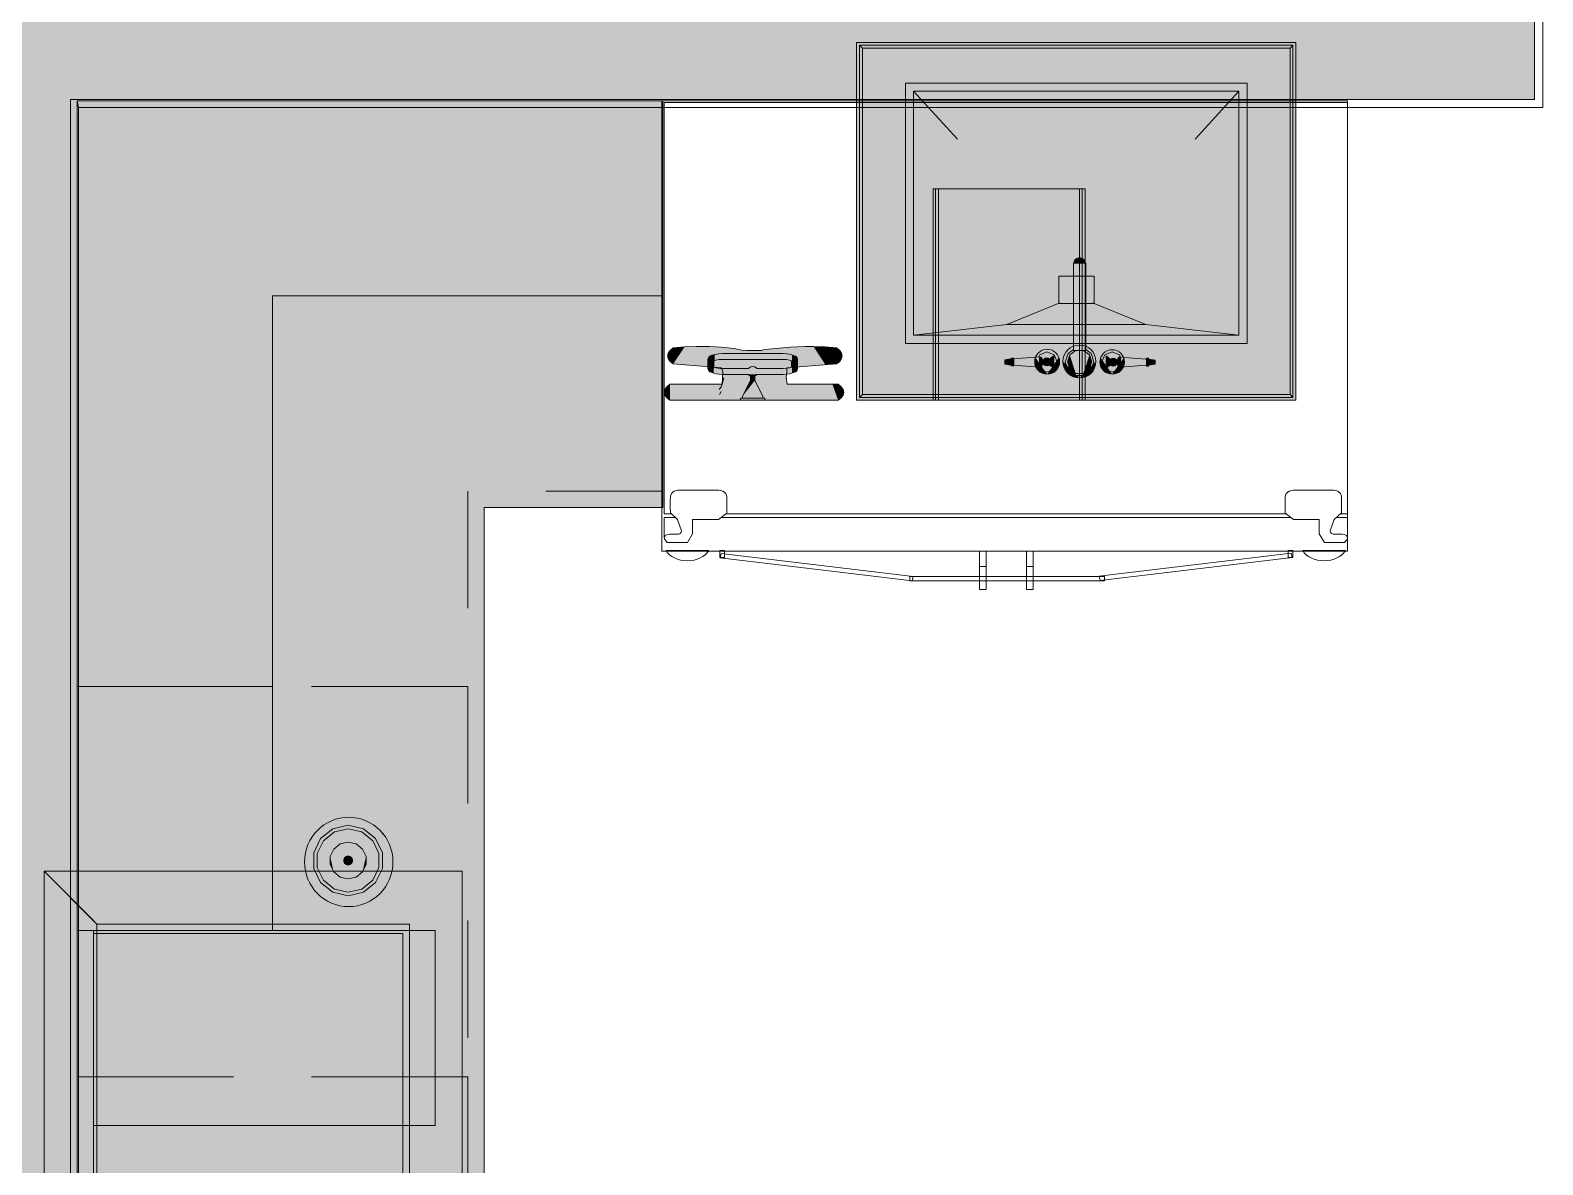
# Model space of a CAD drawing. Header units: inches. Extents: x 99 to 15695, y -7208 to 2559.
# Drawn here: x 8824.1 to 8917.1, y -4537.7 to -4468 of the extents above; entities that cross this region are included whole.
import ezdxf

# ---------------------------------------------------------------- set-up
doc = ezdxf.new("R2010")
doc.units = ezdxf.units.IN
doc.header["$LTSCALE"] = 96
doc.header["$MEASUREMENT"] = 0
doc.linetypes.add('Dot', pattern=[0.15, 0.075, -0.075])
for name, color, linetype, lineweight, true_color in [('Cabinets_  Base', 7, 'Dot', 5, 0xd4b6b5), ('Cabinets_ Countertops', 7, 'Continuous', 5, 0x804040), ('CAD_  Default', 7, 'Continuous', 18, 0x000000), ('Furniture_ Interior', 7, 'Continuous', 25, 0x8080c0), ('Millwork', 7, 'Continuous', 25, 0x008000), ('Moldings', 7, 'Continuous', 18, 0x804000)]:
    doc.layers.add(name, color=color, linetype=linetype, lineweight=lineweight, true_color=true_color)
for name, color, linetype, lineweight in [('Cabinets_  Wall', 252, 'Continuous', 5), ('Fixtures_ Interior', 231, 'Continuous', 0), ('Walls_  Normal', 6, 'Continuous', 13)]:
    doc.layers.add(name, color=color, linetype=linetype, lineweight=lineweight)

# ---------------------------------------------------------------- blocks, each defined once
blk = doc.blocks.new('Plumbing_Sinks_Bathroom Sinks_Without Fixtures_Console_Rectangular Console')
at = {"layer": 'Fixtures_ Interior', "color": 17, "lineweight": 0, "true_color": 0x804040, "transparency": 33554687}
for p, q in [((13.323, 0.177), (13.323, 21.823)), ((-10.5, 18.5), (10.5, 18.5)), ((1, 16), (4.269, 17.332)), ((-7.306, 5.944), (-10, 3))]:
    blk.add_line(p, q, dxfattribs=at)
for points in [[(-13.5, 22), (13.5, 22), (13.5, 0), (-13.5, 0)], [(-1.068, 16.045), (1.109, 16.045), (1.109, 14.36), (-1.068, 14.36)]]:
    blk.add_lwpolyline(points, close=True, dxfattribs=at)
for points in [[(-13.323, 21.823), (13.323, 21.823), (13.146, 21.646), (-13.146, 21.646), (-13.146, 0.354), (13.146, 0.354)], [(-13.146, 21.646), (-13.323, 21.823), (-13.323, 0.177)], [(-13.146, 0.354), (-13.323, 0.177), (13.323, 0.177), (13.146, 0.354), (13.146, 21.646)], [(10.5, 18.5), (10.5, 2.5), (-10.5, 2.5), (-10.5, 18.5)], [(-4.269, 17.332), (-7.306, 17.681), (-10, 18), (10, 18), (10, 3), (7.306, 5.944)], [(-10, 18), (-10, 3), (10, 3)], [(-1, 16), (-4.269, 17.332), (4.269, 17.332), (7.306, 17.681), (10, 18)]]:
    blk.add_lwpolyline(points, dxfattribs=at)
at = {"layer": 'Fixtures_ Interior', "color": 7, "lineweight": 0, "true_color": 0xffffff, "transparency": 33554687}
for points in [[(13.5, 22), (13.5, 0), (13.5, 22), (-13.5, 22)], [(-13.5, 22), (13.5, 0), (-13.5, 22), (-13.5, 0)], [(-1.068, 14.36), (-1.068, 16.045), (-1.068, 14.36), (1.109, 16.045)], [(1.109, 16.045), (1.109, 14.36), (1.109, 16.045), (-1.068, 14.36)]]:
    blk.add_solid(points, dxfattribs=at)
blk = doc.blocks.new('Plumbing_Faucets_Bathroom Fixtures_Deck Mounted_Classic')
at = {"layer": 'Fixtures_ Interior', "color": 17, "lineweight": 0, "true_color": 0x804040, "transparency": 33554687}
for p, q in [((-4.187, 6.596), (-4.109, 6.596)), ((-4.054, 6.236), (-4.054, 6.611)), ((-4.109, 6.251), (-4.187, 6.251))]:
    blk.add_line(p, q, dxfattribs=at)
for points in [[(-2.338, 6.191), (-2.413, 6.127), (-2.519, 6.113), (-4.054, 6.236), (-4.109, 6.18), (-4.187, 6.18), (-4.242, 6.236), (-4.617, 6.299), (-4.617, 6.549), (-4.242, 6.611), (-4.187, 6.668), (-4.109, 6.668), (-4.054, 6.611), (-2.519, 6.734), (-2.413, 6.72), (-2.332, 6.651), (-2.302, 6.549), (-2.244, 6.549), (-2.137, 6.648), (-1.993, 6.671), (-1.861, 6.611), (-1.613, 6.799), (-1.613, 6.048), (-1.862, 6.237), (-1.996, 6.176), (-2.137, 6.199), (-2.244, 6.299), (-2.306, 6.299)], [(-0.631, 6.865), (-0.256, 7.137), (0.209, 7.137), (0.584, 6.865), (0.728, 6.424), (0.584, 5.983), (0.209, 5.71), (-0.256, 5.71), (-0.631, 5.983), (-0.774, 6.424)], [(2.338, 6.664), (2.413, 6.728), (2.519, 6.742), (4.054, 6.619), (4.109, 6.675), (4.187, 6.675), (4.242, 6.619), (4.617, 6.556), (4.617, 6.306), (4.242, 6.244), (4.187, 6.187), (4.109, 6.187), (4.054, 6.244), (2.519, 6.121), (2.413, 6.135), (2.332, 6.204), (2.302, 6.306), (2.244, 6.306), (2.137, 6.207), (1.993, 6.184), (1.861, 6.244), (1.613, 6.056), (1.613, 6.807), (1.862, 6.618), (1.996, 6.679), (2.137, 6.656), (2.244, 6.556), (2.306, 6.556)], [(0.352, 0.375), (0.242, 0.11), (-0.023, 0), (-0.289, 0.11), (-0.399, 0.375), (-0.399, 5.716), (0.352, 5.716)]]:
    blk.add_lwpolyline(points, close=True, dxfattribs=at)
for points in [[(-2.523, 6.734), (-2.469, 6.866), (-2.026, 7.049), (-1.584, 6.866), (-1.4, 6.424), (-1.584, 5.981), (-2.026, 5.798), (-2.469, 5.981), (-2.523, 6.114)], [(-0.399, 5.667), (-0.732, 5.909), (-0.9, 6.424), (-0.732, 6.938), (-0.294, 7.256), (0.247, 7.256), (0.685, 6.938), (0.853, 6.424), (0.685, 5.909), (0.352, 5.667)], [(2.476, 6.114), (2.422, 5.981), (1.979, 5.798), (1.537, 5.981), (1.353, 6.424), (1.537, 6.866), (1.979, 7.049), (2.422, 6.866), (2.476, 6.734)]]:
    blk.add_lwpolyline(points, dxfattribs=at)
for centre, radius in [((-2.015, 6.412), 0.767), ((-0.03, 6.395), 1.013), ((1.981, 6.421), 0.753)]:
    blk.add_circle(centre, radius, dxfattribs=at)
at = {"layer": 'Fixtures_ Interior', "color": 7, "lineweight": 0, "true_color": 0xffffff, "transparency": 33554687}
for points in [[(-4.617, 6.549), (-4.242, 6.611), (-4.617, 6.549), (-4.617, 6.299)], [(-4.617, 6.299), (-4.242, 6.611), (-4.617, 6.299), (-4.242, 6.236)], [(-4.187, 6.668), (-4.054, 6.611), (-4.187, 6.668), (-4.242, 6.611)], [(-4.242, 6.236), (-4.242, 6.611), (-4.242, 6.236), (-4.054, 6.236)], [(-4.242, 6.611), (-4.054, 6.611), (-4.242, 6.611), (-4.054, 6.236)], [(-4.109, 6.668), (-4.054, 6.611), (-4.109, 6.668), (-4.187, 6.668)], [(-2.519, 6.113), (-4.054, 6.611), (-2.519, 6.113), (-2.519, 6.734)], [(-4.054, 6.236), (-4.054, 6.611), (-4.054, 6.236), (-2.519, 6.113)], [(-2.015, 7.179), (-2.735, 6.674), (-2.782, 6.412), (-2.77, 6.545)], [(-2.015, 7.179), (-2.782, 6.412), (-2.735, 6.149), (-2.77, 6.278)], [(-2.015, 7.179), (-2.602, 6.905), (-2.735, 6.674), (-2.679, 6.795)], [(-2.015, 7.179), (-2.735, 6.149), (-2.602, 5.919), (-2.679, 6.028)], [(-2.015, 7.179), (-2.398, 7.076), (-2.602, 6.905), (-2.508, 6.999)], [(-2.015, 7.179), (-2.602, 5.919), (-2.398, 5.747), (-2.508, 5.824)], [(-2.306, 6.299), (-2.519, 6.113), (-2.306, 6.299), (-2.519, 6.734)], [(-2.519, 6.734), (-2.413, 6.72), (-2.519, 6.734), (-2.302, 6.549)], [(-2.306, 6.299), (-2.519, 6.734), (-2.306, 6.299), (-2.302, 6.549)], [(-2.413, 6.72), (-2.332, 6.651), (-2.413, 6.72), (-2.302, 6.549)], [(-2.015, 7.179), (-2.148, 7.167), (-2.398, 7.076), (-2.277, 7.133)], [(-2.015, 7.179), (-2.398, 5.747), (-2.148, 5.656), (-2.277, 5.691)], [(-2.302, 6.549), (-2.244, 6.299), (-2.302, 6.549), (-2.306, 6.299)], [(-2.244, 6.549), (-2.244, 6.299), (-2.244, 6.549), (-2.302, 6.549)], [(-2.137, 6.648), (-1.862, 6.237), (-2.137, 6.648), (-2.244, 6.549)], [(-2.244, 6.549), (-1.862, 6.237), (-2.244, 6.549), (-2.244, 6.299)], [(-2.015, 7.179), (-2.148, 5.656), (-1.881, 5.656), (-2.015, 5.645)], [(-1.993, 6.671), (-1.862, 6.237), (-1.993, 6.671), (-2.137, 6.648)], [(-2.015, 7.179), (-1.881, 5.656), (-1.631, 5.747), (-1.752, 5.691)], [(-2.015, 7.179), (-1.631, 5.747), (-1.427, 5.919), (-1.521, 5.824)], [(-2.015, 7.179), (-1.427, 5.919), (-1.294, 6.149), (-1.35, 6.028)], [(-2.015, 7.179), (-1.294, 6.149), (-1.247, 6.412), (-1.259, 6.278)], [(-2.015, 7.179), (-1.247, 6.412), (-1.294, 6.674), (-1.259, 6.545)], [(-2.015, 7.179), (-1.294, 6.674), (-1.427, 6.905), (-1.35, 6.795)], [(-2.015, 7.179), (-1.427, 6.905), (-1.631, 7.076), (-1.521, 6.999)], [(-2.015, 7.179), (-1.631, 7.076), (-1.881, 7.167), (-1.752, 7.133)], [(-1.993, 6.671), (-1.861, 6.611), (-1.993, 6.671), (-1.862, 6.237)], [(-1.861, 6.611), (-1.613, 6.048), (-1.861, 6.611), (-1.862, 6.237)], [(-1.861, 6.611), (-1.613, 6.799), (-1.861, 6.611), (-1.613, 6.048)], [(-0.03, 7.408), (-0.982, 6.741), (-1.043, 6.395), (-1.027, 6.571)], [(-0.03, 7.408), (-1.043, 6.395), (-0.982, 6.048), (-1.027, 6.219)], [(-0.03, 7.408), (-0.806, 7.046), (-0.982, 6.741), (-0.907, 6.901)], [(-0.03, 7.408), (-0.982, 6.048), (-0.806, 5.744), (-0.907, 5.888)], [(-0.03, 7.408), (-0.536, 7.272), (-0.806, 7.046), (-0.681, 7.171)], [(-0.03, 7.408), (-0.806, 5.744), (-0.536, 5.517), (-0.681, 5.619)], [(-0.774, 6.424), (-0.631, 6.865), (-0.774, 6.424), (-0.631, 5.983)], [(-0.256, 7.137), (-0.256, 5.71), (-0.256, 7.137), (-0.631, 5.983)], [(-0.631, 6.865), (-0.256, 7.137), (-0.631, 6.865), (-0.631, 5.983)], [(-0.03, 7.408), (-0.206, 7.393), (-0.536, 7.272), (-0.376, 7.347)], [(-0.03, 7.408), (-0.536, 5.517), (-0.206, 5.397), (-0.376, 5.443)], [(-0.256, 7.137), (0.209, 7.137), (-0.256, 7.137), (0.209, 5.71)], [(0.209, 5.71), (-0.256, 5.71), (0.209, 5.71), (-0.256, 7.137)], [(-0.03, 7.408), (-0.206, 5.397), (0.146, 5.397), (-0.03, 5.382)], [(-0.03, 7.408), (0.146, 5.397), (0.477, 5.517), (0.317, 5.443)], [(-0.03, 7.408), (0.477, 5.517), (0.746, 5.744), (0.621, 5.619)], [(-0.03, 7.408), (0.746, 5.744), (0.922, 6.048), (0.848, 5.888)], [(-0.03, 7.408), (0.922, 6.048), (0.983, 6.395), (0.968, 6.219)], [(-0.03, 7.408), (0.983, 6.395), (0.922, 6.741), (0.968, 6.571)], [(-0.03, 7.408), (0.922, 6.741), (0.746, 7.046), (0.848, 6.901)], [(-0.03, 7.408), (0.746, 7.046), (0.477, 7.272), (0.621, 7.171)], [(-0.03, 7.408), (0.477, 7.272), (0.146, 7.393), (0.317, 7.347)], [(0.209, 7.137), (0.584, 6.865), (0.209, 7.137), (0.584, 5.983)], [(0.209, 7.137), (0.584, 5.983), (0.209, 7.137), (0.209, 5.71)], [(0.584, 6.865), (0.728, 6.424), (0.584, 6.865), (0.584, 5.983)], [(1.981, 7.175), (1.273, 6.679), (1.227, 6.421), (1.239, 6.552)], [(1.981, 7.175), (1.227, 6.421), (1.273, 6.164), (1.239, 6.291)], [(1.981, 7.175), (1.404, 6.906), (1.273, 6.679), (1.328, 6.798)], [(1.981, 7.175), (1.273, 6.164), (1.404, 5.937), (1.328, 6.045)], [(1.981, 7.175), (1.604, 7.074), (1.404, 6.906), (1.497, 6.999)], [(1.981, 7.175), (1.404, 5.937), (1.604, 5.769), (1.497, 5.844)], [(1.981, 7.175), (1.85, 7.163), (1.604, 7.074), (1.723, 7.129)], [(1.981, 7.175), (1.604, 5.769), (1.85, 5.679), (1.723, 5.713)], [(1.861, 6.244), (1.613, 6.056), (1.861, 6.244), (1.613, 6.807)], [(1.861, 6.244), (1.613, 6.807), (1.861, 6.244), (1.862, 6.618)], [(1.981, 7.175), (1.85, 5.679), (2.112, 5.679), (1.981, 5.668)], [(1.861, 6.244), (1.862, 6.618), (1.861, 6.244), (1.993, 6.184)], [(1.996, 6.679), (2.244, 6.556), (1.996, 6.679), (1.862, 6.618)], [(2.137, 6.207), (1.993, 6.184), (2.137, 6.207), (1.862, 6.618)], [(2.244, 6.306), (2.137, 6.207), (2.244, 6.306), (1.862, 6.618)], [(1.862, 6.618), (2.244, 6.556), (1.862, 6.618), (2.244, 6.306)], [(1.981, 7.175), (2.112, 5.679), (2.358, 5.769), (2.239, 5.713)], [(1.981, 7.175), (2.358, 5.769), (2.558, 5.937), (2.465, 5.844)], [(1.981, 7.175), (2.558, 5.937), (2.689, 6.164), (2.633, 6.045)], [(1.981, 7.175), (2.689, 6.164), (2.734, 6.421), (2.723, 6.291)], [(1.981, 7.175), (2.734, 6.421), (2.689, 6.679), (2.723, 6.552)], [(1.981, 7.175), (2.689, 6.679), (2.558, 6.906), (2.633, 6.798)], [(1.981, 7.175), (2.558, 6.906), (2.358, 7.074), (2.465, 6.999)], [(1.981, 7.175), (2.358, 7.074), (2.112, 7.163), (2.239, 7.129)], [(1.996, 6.679), (2.137, 6.656), (1.996, 6.679), (2.244, 6.556)], [(2.302, 6.306), (2.244, 6.306), (2.302, 6.306), (2.244, 6.556)], [(2.306, 6.556), (2.302, 6.306), (2.306, 6.556), (2.244, 6.556)], [(2.306, 6.556), (2.519, 6.121), (2.306, 6.556), (2.302, 6.306)], [(2.338, 6.664), (2.519, 6.742), (2.338, 6.664), (2.306, 6.556)], [(2.519, 6.742), (2.519, 6.121), (2.519, 6.742), (2.306, 6.556)], [(2.413, 6.728), (2.519, 6.742), (2.413, 6.728), (2.338, 6.664)], [(2.519, 6.742), (4.054, 6.619), (2.519, 6.742), (4.054, 6.244)], [(4.054, 6.244), (2.519, 6.121), (4.054, 6.244), (2.519, 6.742)], [(4.054, 6.619), (4.109, 6.675), (4.054, 6.619), (4.187, 6.675)], [(4.187, 6.675), (4.242, 6.619), (4.187, 6.675), (4.054, 6.619)], [(4.242, 6.244), (4.054, 6.244), (4.242, 6.244), (4.242, 6.619)], [(4.242, 6.619), (4.054, 6.244), (4.242, 6.619), (4.054, 6.619)], [(4.242, 6.619), (4.617, 6.556), (4.242, 6.619), (4.242, 6.244)], [(4.617, 6.556), (4.617, 6.306), (4.617, 6.556), (4.242, 6.244)], [(-4.054, 6.236), (-4.187, 6.18), (-4.054, 6.236), (-4.242, 6.236)], [(-4.109, 6.18), (-4.187, 6.18), (-4.109, 6.18), (-4.054, 6.236)], [(-2.338, 6.191), (-2.519, 6.113), (-2.338, 6.191), (-2.306, 6.299)], [(-2.413, 6.127), (-2.519, 6.113), (-2.413, 6.127), (-2.338, 6.191)], [(-1.862, 6.237), (-1.996, 6.176), (-1.862, 6.237), (-2.244, 6.299)], [(-2.137, 6.199), (-2.244, 6.299), (-2.137, 6.199), (-1.996, 6.176)], [(0.352, 0.375), (-0.399, 0.375), (0.352, 0.375), (0.352, 5.716)], [(0.352, 5.716), (-0.399, 0.375), (0.352, 5.716), (-0.399, 5.716)], [(2.413, 6.135), (2.332, 6.204), (2.413, 6.135), (2.302, 6.306)], [(2.519, 6.121), (2.413, 6.135), (2.519, 6.121), (2.302, 6.306)], [(4.187, 6.187), (4.109, 6.187), (4.187, 6.187), (4.054, 6.244)], [(4.242, 6.244), (4.187, 6.187), (4.242, 6.244), (4.054, 6.244)], [(-0.289, 0.11), (-0.399, 0.375), (-0.289, 0.11), (-0.023, 0)], [(-0.023, 0), (-0.399, 0.375), (-0.023, 0), (0.352, 0.375)], [(0.242, 0.11), (-0.023, 0), (0.242, 0.11), (0.352, 0.375)]]:
    blk.add_solid(points, dxfattribs=at)
blk = doc.blocks.new('Bathroom Accessories_Towels & Towel Bars_Towels_Folded Towel')
at = {"layer": 'Fixtures_ Interior', "color": 17, "lineweight": 0, "true_color": 0x804040, "transparency": 33554687}
for p, q in [((-4.5, 0), (-4.5, 13)), ((-4.5, 13), (4.5, 13)), ((4.5, 13), (4.5, 0)), ((4.5, 0), (-4.5, 0))]:
    blk.add_line(p, q, dxfattribs=at)
at = {"layer": 'Fixtures_ Interior', "color": 7, "lineweight": 0, "true_color": 0xffffff, "transparency": 33554687}
blk.add_solid([(4.5, 13), (4.5, 0), (-4.5, 13), (-4.5, 0)], dxfattribs=at)
blk = doc.blocks.new('Bathroom Accessories_Towels & Towel Bars_Towel Bars_Classic Towel Ring')
at = {"layer": 'Fixtures_ Interior', "color": 17, "lineweight": 0, "true_color": 0x804040, "transparency": 33554687}
for points in [[(-0.752, 2.875), (0.752, 2.875), (0.752, 2.75), (-0.752, 2.75)], [(-2.631, 0.167), (-2.695, 0.229), (-2.75, 0.354), (-2.75, 0.929), (-2.695, 1.054), (-2.631, 1.116), (-2.508, 1.171), (-2.402, 1.203), (-2.252, 1.242), (-2.067, 1.269), (-1.862, 1.283), (-0.281, 1.283), (-0.125, 1.387), (-0.125, 1.663), (-0.627, 2.626), (-0.627, 2.75), (0.627, 2.75), (0.627, 2.626), (0.125, 1.663), (0.125, 1.387), (0.222, 1.323), (0.248, 1.283), (1.862, 1.283), (2.067, 1.269), (2.252, 1.242), (2.402, 1.203), (2.508, 1.171), (2.631, 1.116), (2.695, 1.054), (2.75, 0.929), (2.75, 0.354), (2.695, 0.229), (2.631, 0.167), (2.508, 0.112), (2.402, 0.08), (2.252, 0.041), (2.067, 0.014), (1.862, 0), (-1.862, 0), (-2.067, 0.014), (-2.316, 0.051), (-2.497, 0.097)]]:
    blk.add_lwpolyline(points, close=True, dxfattribs=at)
blk.add_lwpolyline([(-2.323, 0.421), (-2.252, 0.402), (-2.067, 0.375), (-1.862, 0.361), (1.862, 0.361), (2.067, 0.375), (2.252, 0.402), (2.323, 0.421), (2.377, 0.445), (2.377, 0.838), (2.323, 0.863), (2.252, 0.881), (2.067, 0.908), (1.862, 0.922), (0.248, 0.922), (0.222, 0.883), (0.12, 0.815), (0, 0.791), (-0.12, 0.815), (-0.222, 0.883), (-0.246, 0.919, -0.009374), (-1.912, 0.924), (-2.003, 0.918), (-2.252, 0.881), (-2.323, 0.863), (-2.377, 0.838), (-2.377, 0.445), (-2.297, 0.409)], format="xyb", dxfattribs=at)
at = {"layer": 'Fixtures_ Interior', "color": 7, "lineweight": 0, "true_color": 0xffffff, "transparency": 33554687}
for points in [[(-0.752, 2.75), (-0.752, 2.875), (-0.752, 2.75), (0.752, 2.875)], [(0.752, 2.875), (0.752, 2.75), (0.752, 2.875), (-0.752, 2.75)], [(-0.627, 2.75), (0.627, 2.75), (-0.627, 2.75), (0.627, 2.626)], [(-0.627, 2.626), (-0.627, 2.75), (-0.627, 2.626), (0.627, 2.626)], [(0.627, 2.626), (0.125, 1.663), (0.627, 2.626), (-0.627, 2.626)], [(-0.627, 2.626), (0.125, 1.663), (-0.627, 2.626), (-0.125, 1.663)], [(-2.75, 0.929), (-2.508, 1.171), (-2.75, 0.929), (-2.402, 1.203)], [(-2.75, 0.354), (-2.75, 0.929), (-2.75, 0.354), (-2.402, 1.203)], [(-2.402, 1.203), (-2.316, 0.051), (-2.402, 1.203), (-2.75, 0.354)], [(-2.75, 0.929), (-2.631, 1.116), (-2.75, 0.929), (-2.508, 1.171)], [(-2.695, 1.054), (-2.631, 1.116), (-2.695, 1.054), (-2.75, 0.929)], [(-2.252, 1.242), (-2.316, 0.051), (-2.252, 1.242), (-2.402, 1.203)], [(-2.252, 1.242), (-2.067, 0.014), (-2.252, 1.242), (-2.316, 0.051)], [(-2.067, 1.269), (-2.067, 0.014), (-2.067, 1.269), (-2.252, 1.242)], [(-1.862, 1.283), (-1.862, 0), (-1.862, 1.283), (-2.067, 0.014)], [(-2.067, 1.269), (-1.862, 1.283), (-2.067, 1.269), (-2.067, 0.014)], [(1.862, 0), (-1.862, 0), (1.862, 0), (0.248, 1.283)], [(0.248, 1.283), (-1.862, 0), (0.248, 1.283), (-0.281, 1.283)], [(-1.862, 1.283), (-0.281, 1.283), (-1.862, 1.283), (-1.862, 0)], [(-0.125, 1.387), (0.248, 1.283), (-0.125, 1.387), (-0.281, 1.283)], [(0.125, 1.663), (0.125, 1.387), (0.125, 1.663), (-0.125, 1.663)], [(-0.125, 1.663), (0.125, 1.387), (-0.125, 1.663), (-0.125, 1.387)], [(0.125, 1.387), (0.248, 1.283), (0.125, 1.387), (-0.125, 1.387)], [(0.222, 1.323), (0.248, 1.283), (0.222, 1.323), (0.125, 1.387)], [(0.248, 1.283), (1.862, 1.283), (0.248, 1.283), (1.862, 0)], [(1.862, 1.283), (2.067, 1.269), (1.862, 1.283), (2.067, 0.014)], [(1.862, 1.283), (2.067, 0.014), (1.862, 1.283), (1.862, 0)], [(2.252, 1.242), (2.067, 0.014), (2.252, 1.242), (2.067, 1.269)], [(2.252, 0.041), (2.067, 0.014), (2.252, 0.041), (2.252, 1.242)], [(2.252, 1.242), (2.402, 1.203), (2.252, 1.242), (2.252, 0.041)], [(2.402, 1.203), (2.402, 0.08), (2.402, 1.203), (2.252, 0.041)], [(2.402, 1.203), (2.508, 1.171), (2.402, 1.203), (2.75, 0.929)], [(2.75, 0.929), (2.75, 0.354), (2.75, 0.929), (2.402, 1.203)], [(2.75, 0.354), (2.402, 0.08), (2.75, 0.354), (2.402, 1.203)], [(2.508, 1.171), (2.631, 1.116), (2.508, 1.171), (2.75, 0.929)], [(2.631, 1.116), (2.695, 1.054), (2.631, 1.116), (2.75, 0.929)], [(-2.695, 0.229), (-2.75, 0.354), (-2.695, 0.229), (-2.631, 0.167)], [(-2.631, 0.167), (-2.75, 0.354), (-2.631, 0.167), (-2.497, 0.097)], [(-2.75, 0.354), (-2.316, 0.051), (-2.75, 0.354), (-2.497, 0.097)], [(2.508, 0.112), (2.402, 0.08), (2.508, 0.112), (2.75, 0.354)], [(2.75, 0.354), (2.631, 0.167), (2.75, 0.354), (2.508, 0.112)], [(2.695, 0.229), (2.631, 0.167), (2.695, 0.229), (2.75, 0.354)]]:
    blk.add_solid(points, dxfattribs=at)
blk = doc.blocks.new('Bathroom Accessories_Towels & Towel Bars_Towels_Single Towel (scruntched)')
at = {"layer": 'Fixtures_ Interior', "lineweight": 0, "transparency": 33554687}
for p, q in [((-2.558, 2.765), (-2.683, 2.962)), ((-2.284, 3.312), (-2.284, 3.28))]:
    blk.add_line(p, q, dxfattribs=at)
at = {"layer": 'Fixtures_ Interior', "color": 17, "lineweight": 0, "true_color": 0x804040, "transparency": 33554687}
blk.add_lwpolyline([(-6.551, 2.319), (-6.798, 2.477), (-6.949, 2.644), (-7, 2.816), (-6.949, 2.988), (-6.798, 3.155), (-6.551, 3.312), (6.551, 3.312), (6.798, 3.155), (6.949, 2.988), (7, 2.816), (6.949, 2.644), (6.798, 2.477), (6.551, 2.319), (2.569, 2.319), (2.496, 1.909), (2.558, 1.569), (2.558, 1.31), (6.426, 1.078), (6.673, 0.92), (6.824, 0.753), (6.875, 0.581), (6.824, 0.41), (6.673, 0.243), (6.426, 0.085), (5.532, 0.026), (4.622, 0), (3.96, 0.007), (2.806, 0.047), (0.833, 0.19), (0.567, 0.253), (0.187, 0.256), (-0.193, 0.253), (-0.571, 0.242), (-0.944, 0.225), (-1.547, 0.12), (-2.556, 0.047), (-3.46, 0.007), (-4.498, 0), (-5.407, 0.026), (-6.301, 0.085), (-6.548, 0.243), (-6.7, 0.41), (-6.75, 0.581), (-6.7, 0.753), (-6.548, 0.92), (-6.301, 1.078), (-2.542, 1.31), (-2.433, 1.569), (-2.484, 2.319)], close=True, dxfattribs=at)
at = {"layer": 'Fixtures_ Interior', "lineweight": 0, "transparency": 33554687}
blk.add_lwpolyline([(-2.359, 1.927), (-2.484, 2.319), (-2.558, 2.487), (-2.683, 2.626), (-2.683, 2.644)], dxfattribs=at)
at = {"layer": 'Fixtures_ Interior', "color": 7, "lineweight": 0, "true_color": 0xffffff, "transparency": 33554687}
for points in [[(-7, 2.816), (-6.949, 2.988), (-7, 2.816), (-6.949, 2.644)], [(-6.798, 2.477), (-6.949, 2.988), (-6.798, 2.477), (-6.798, 3.155)], [(-6.949, 2.644), (-6.949, 2.988), (-6.949, 2.644), (-6.798, 2.477)], [(-6.798, 3.155), (-6.551, 3.312), (-6.798, 3.155), (-6.551, 2.319)], [(-6.551, 2.319), (-6.798, 2.477), (-6.551, 2.319), (-6.798, 3.155)], [(-2.484, 2.319), (-6.551, 3.312), (-2.484, 2.319), (6.551, 3.312)], [(-2.484, 2.319), (-5.032, 2.319), (-2.484, 2.319), (-6.551, 3.312)], [(-6.551, 3.312), (-5.032, 2.319), (-6.551, 3.312), (-6.551, 2.319)], [(-2.484, 2.319), (6.551, 3.312), (-2.484, 2.319), (2.569, 2.319)], [(2.569, 2.319), (6.551, 3.312), (2.569, 2.319), (6.101, 2.319)], [(6.551, 3.312), (6.551, 2.319), (6.551, 3.312), (6.101, 2.319)], [(6.798, 3.155), (6.551, 2.319), (6.798, 3.155), (6.551, 3.312)], [(6.798, 2.477), (6.551, 2.319), (6.798, 2.477), (6.798, 3.155)], [(6.798, 3.155), (6.949, 2.988), (6.798, 3.155), (6.798, 2.477)], [(6.949, 2.988), (6.949, 2.644), (6.949, 2.988), (6.798, 2.477)], [(7, 2.816), (6.949, 2.644), (7, 2.816), (6.949, 2.988)], [(-2.484, 2.319), (2.569, 2.319), (-2.484, 2.319), (0.187, 0.256)], [(-2.484, 2.319), (0.187, 0.256), (-2.484, 2.319), (-0.193, 0.253)], [(-0.193, 0.253), (-0.571, 0.242), (-0.193, 0.253), (-2.484, 2.319)], [(-0.571, 0.242), (-2.433, 1.569), (-0.571, 0.242), (-2.484, 2.319)], [(2.569, 2.319), (2.496, 1.909), (2.569, 2.319), (0.187, 0.256)], [(2.496, 1.909), (0.567, 0.253), (2.496, 1.909), (0.187, 0.256)], [(0.833, 0.19), (0.567, 0.253), (0.833, 0.19), (2.496, 1.909)], [(2.558, 1.569), (0.833, 0.19), (2.558, 1.569), (2.496, 1.909)], [(-6.301, 0.085), (-6.548, 0.92), (-6.301, 0.085), (-6.301, 1.078)], [(-5.407, 0.026), (-6.301, 1.078), (-5.407, 0.026), (-4.768, 1.173)], [(-5.407, 0.026), (-6.301, 0.085), (-5.407, 0.026), (-6.301, 1.078)], [(-4.498, 0), (-5.407, 0.026), (-4.498, 0), (-4.768, 1.173)], [(-3.406, 1.257), (-4.498, 0), (-3.406, 1.257), (-4.768, 1.173)], [(-3.46, 0.007), (-4.498, 0), (-3.46, 0.007), (-3.406, 1.257)], [(-3.46, 0.007), (-3.406, 1.257), (-3.46, 0.007), (-2.556, 0.047)], [(-2.556, 0.047), (-3.406, 1.257), (-2.556, 0.047), (-2.542, 1.31)], [(-2.556, 0.047), (-2.542, 1.31), (-2.556, 0.047), (-1.547, 0.12)], [(-2.542, 1.31), (-2.433, 1.569), (-2.542, 1.31), (-1.547, 0.12)], [(-0.944, 0.225), (-2.433, 1.569), (-0.944, 0.225), (-0.571, 0.242)], [(-1.547, 0.12), (-2.433, 1.569), (-1.547, 0.12), (-0.944, 0.225)], [(2.558, 1.31), (0.833, 0.19), (2.558, 1.31), (2.558, 1.569)], [(2.806, 0.047), (0.833, 0.19), (2.806, 0.047), (2.558, 1.31)], [(2.558, 1.31), (2.804, 1.295), (2.558, 1.31), (2.806, 0.047)], [(2.806, 0.047), (2.804, 1.295), (2.806, 0.047), (3.96, 0.007)], [(2.804, 1.295), (5.562, 1.13), (2.804, 1.295), (3.96, 0.007)], [(3.96, 0.007), (5.562, 1.13), (3.96, 0.007), (4.622, 0)], [(4.622, 0), (5.562, 1.13), (4.622, 0), (5.532, 0.026)], [(6.426, 0.085), (5.532, 0.026), (6.426, 0.085), (5.562, 1.13)], [(6.426, 1.078), (6.426, 0.085), (6.426, 1.078), (5.562, 1.13)], [(6.426, 1.078), (6.673, 0.92), (6.426, 1.078), (6.426, 0.085)], [(-6.7, 0.41), (-6.75, 0.581), (-6.7, 0.41), (-6.7, 0.753)], [(-6.7, 0.753), (-6.548, 0.92), (-6.7, 0.753), (-6.7, 0.41)], [(-6.7, 0.41), (-6.548, 0.92), (-6.7, 0.41), (-6.548, 0.243)], [(-6.548, 0.243), (-6.548, 0.92), (-6.548, 0.243), (-6.301, 0.085)], [(6.673, 0.92), (6.673, 0.243), (6.673, 0.92), (6.426, 0.085)], [(6.673, 0.92), (6.824, 0.753), (6.673, 0.92), (6.824, 0.41)], [(6.824, 0.41), (6.673, 0.243), (6.824, 0.41), (6.673, 0.92)], [(6.824, 0.753), (6.875, 0.581), (6.824, 0.753), (6.824, 0.41)]]:
    blk.add_solid(points, dxfattribs=at)
blk = doc.blocks.new('-K&B ToolKit- Furniture_Containers_Retro Canister')
at = {"layer": 'Furniture_ Interior', "color": 163, "lineweight": 0, "true_color": 0x8080c0, "transparency": 33554687}
blk.add_line((-1.685, 0.604), (-1.751, 0.658), dxfattribs=at)
for points in [[(-2.019, 1.821), (-2.232, 2.758), (-2.019, 3.696), (-1.425, 4.447), (-0.565, 4.864), (0.389, 4.864), (1.248, 4.447), (1.843, 3.696), (2.055, 2.758), (1.843, 1.821), (1.248, 1.07), (0.389, 0.653), (-0.565, 0.653), (-1.425, 1.07)], [(-1.825, 1.916), (-2.016, 2.758), (-1.825, 3.601), (-1.29, 4.277), (-0.517, 4.652), (0.341, 4.652), (1.114, 4.277), (1.648, 3.601), (1.839, 2.758), (1.648, 1.916), (1.114, 1.24), (0.341, 0.865), (-0.517, 0.865), (-1.29, 1.24)], [(-1.1, 2.268), (-1.211, 2.758), (-1.1, 3.249), (-0.788, 3.643), (-0.338, 3.861), (0.161, 3.861), (0.611, 3.643), (0.923, 3.249), (1.034, 2.758), (0.923, 2.268), (0.611, 1.874), (0.161, 1.656), (-0.338, 1.656), (-0.788, 1.874)], [(-0.336, 2.638), (-0.363, 2.758), (-0.336, 2.879), (-0.26, 2.975), (-0.15, 3.029), (-0.027, 3.029), (0.083, 2.975), (0.159, 2.879), (0.187, 2.758), (0.159, 2.638), (0.083, 2.542), (-0.027, 2.488), (-0.15, 2.488), (-0.26, 2.542)], [(-0.313, 2.649), (-0.338, 2.758), (-0.313, 2.868), (-0.244, 2.955), (-0.144, 3.004), (-0.033, 3.004), (0.067, 2.955), (0.136, 2.868), (0.161, 2.758), (0.136, 2.649), (0.067, 2.562), (-0.033, 2.513), (-0.144, 2.513), (-0.244, 2.562)]]:
    blk.add_lwpolyline(points, close=True, dxfattribs=at)
blk.add_circle((0, 2.719), 2.719, dxfattribs=at)
at = {"layer": 'Furniture_ Interior', "color": 7, "lineweight": 0, "true_color": 0xffffff, "transparency": 33554687}
for points in [[(0, 5.438), (-2.555, 3.649), (-2.719, 2.719), (-2.677, 3.191)], [(0, 5.438), (-2.719, 2.719), (-2.555, 1.789), (-2.677, 2.247)], [(0, 5.438), (-2.083, 4.466), (-2.555, 3.649), (-2.355, 4.078)], [(0, 5.438), (-2.555, 1.789), (-2.083, 0.971), (-2.355, 1.359)], [(0, 5.438), (-1.359, 5.073), (-2.083, 4.466), (-1.748, 4.801)], [(0, 5.438), (-2.083, 0.971), (-1.359, 0.364), (-1.748, 0.636)], [(-1.425, 4.447), (-0.565, 4.864), (-1.425, 4.447), (0.389, 4.864)], [(0.389, 4.864), (1.248, 4.447), (0.389, 4.864), (-1.425, 4.447)], [(0, 5.438), (-0.472, 5.396), (-1.359, 5.073), (-0.93, 5.274)], [(0, 5.438), (-1.359, 0.364), (-0.472, 0.041), (-0.93, 0.164)], [(-0.517, 4.652), (1.114, 4.277), (-0.517, 4.652), (-1.29, 4.277)], [(0.341, 4.652), (1.114, 4.277), (0.341, 4.652), (-0.517, 4.652)], [(0, 5.438), (-0.472, 0.041), (0.472, 0.041), (0, 0)], [(0, 5.438), (0.472, 0.041), (1.359, 0.364), (0.93, 0.164)], [(0, 5.438), (1.359, 0.364), (2.083, 0.971), (1.748, 0.636)], [(0, 5.438), (2.083, 0.971), (2.555, 1.789), (2.355, 1.359)], [(0, 5.438), (2.555, 1.789), (2.719, 2.719), (2.677, 2.247)], [(0, 5.438), (2.719, 2.719), (2.555, 3.649), (2.677, 3.191)], [(0, 5.438), (2.555, 3.649), (2.083, 4.466), (2.355, 4.078)], [(0, 5.438), (2.083, 4.466), (1.359, 5.073), (1.748, 4.801)], [(0, 5.438), (1.359, 5.073), (0.472, 5.396), (0.93, 5.274)], [(-2.232, 2.758), (-2.019, 3.696), (-2.232, 2.758), (1.843, 3.696)], [(-2.232, 2.758), (1.843, 3.696), (-2.232, 2.758), (2.055, 2.758)], [(-2.019, 3.696), (-1.425, 4.447), (-2.019, 3.696), (1.843, 3.696)], [(-1.29, 4.277), (1.114, 4.277), (-1.29, 4.277), (-1.825, 3.601)], [(-1.825, 3.601), (1.114, 4.277), (-1.825, 3.601), (1.648, 3.601)], [(-1.425, 4.447), (1.248, 4.447), (-1.425, 4.447), (1.843, 3.696)], [(-0.338, 3.861), (0.611, 3.643), (-0.338, 3.861), (-0.788, 3.643)], [(0.161, 3.861), (0.611, 3.643), (0.161, 3.861), (-0.338, 3.861)], [(-2.016, 2.758), (-1.825, 3.601), (-2.016, 2.758), (1.648, 3.601)], [(1.648, 3.601), (1.839, 2.758), (1.648, 3.601), (-2.016, 2.758)], [(-1.211, 2.758), (-1.1, 3.249), (-1.211, 2.758), (0.923, 3.249)], [(0.923, 3.249), (1.034, 2.758), (0.923, 3.249), (-1.211, 2.758)], [(-0.788, 3.643), (0.611, 3.643), (-0.788, 3.643), (-1.1, 3.249)], [(-1.1, 3.249), (0.611, 3.643), (-1.1, 3.249), (0.923, 3.249)], [(-0.336, 2.879), (0.187, 2.758), (-0.336, 2.879), (-0.363, 2.758)], [(-0.338, 2.758), (-0.313, 2.868), (-0.338, 2.758), (0.136, 2.868)], [(-0.338, 2.758), (0.136, 2.868), (-0.338, 2.758), (0.161, 2.758)], [(-0.336, 2.879), (-0.26, 2.975), (-0.336, 2.879), (0.159, 2.879)], [(0.159, 2.879), (0.187, 2.758), (0.159, 2.879), (-0.336, 2.879)], [(-0.313, 2.868), (-0.244, 2.955), (-0.313, 2.868), (0.136, 2.868)], [(-0.26, 2.975), (-0.15, 3.029), (-0.26, 2.975), (-0.027, 3.029)], [(-0.027, 3.029), (0.083, 2.975), (-0.027, 3.029), (-0.26, 2.975)], [(-0.26, 2.975), (0.083, 2.975), (-0.26, 2.975), (0.159, 2.879)], [(-0.244, 2.955), (-0.144, 3.004), (-0.244, 2.955), (-0.033, 3.004)], [(-0.033, 3.004), (0.067, 2.955), (-0.033, 3.004), (-0.244, 2.955)], [(-0.244, 2.955), (0.067, 2.955), (-0.244, 2.955), (0.136, 2.868)], [(2.055, 2.758), (1.843, 1.821), (2.055, 2.758), (-2.232, 2.758)], [(-2.232, 2.758), (1.843, 1.821), (-2.232, 2.758), (-2.019, 1.821)], [(-2.016, 2.758), (1.839, 2.758), (-2.016, 2.758), (1.648, 1.916)], [(-1.825, 1.916), (-2.016, 2.758), (-1.825, 1.916), (1.648, 1.916)], [(1.648, 1.916), (1.114, 1.24), (1.648, 1.916), (-1.825, 1.916)], [(-1.825, 1.916), (1.114, 1.24), (-1.825, 1.916), (-1.29, 1.24)], [(-1.211, 2.758), (1.034, 2.758), (-1.211, 2.758), (0.923, 2.268)], [(-1.1, 2.268), (-1.211, 2.758), (-1.1, 2.268), (0.923, 2.268)], [(0.923, 2.268), (0.611, 1.874), (0.923, 2.268), (-1.1, 2.268)], [(-1.1, 2.268), (0.611, 1.874), (-1.1, 2.268), (-0.788, 1.874)], [(0.611, 1.874), (-0.338, 1.656), (0.611, 1.874), (-0.788, 1.874)], [(-0.363, 2.758), (0.187, 2.758), (-0.363, 2.758), (0.159, 2.638)], [(-0.336, 2.638), (-0.363, 2.758), (-0.336, 2.638), (0.159, 2.638)], [(0.161, 2.758), (0.136, 2.649), (0.161, 2.758), (-0.338, 2.758)], [(-0.338, 2.758), (0.136, 2.649), (-0.338, 2.758), (-0.313, 2.649)], [(0.161, 1.656), (-0.338, 1.656), (0.161, 1.656), (0.611, 1.874)], [(-0.26, 2.542), (-0.336, 2.638), (-0.26, 2.542), (0.159, 2.638)], [(-0.313, 2.649), (0.136, 2.649), (-0.313, 2.649), (-0.244, 2.562)], [(0.159, 2.638), (0.083, 2.542), (0.159, 2.638), (-0.26, 2.542)], [(-0.26, 2.542), (0.083, 2.542), (-0.26, 2.542), (-0.027, 2.488)], [(-0.26, 2.542), (-0.027, 2.488), (-0.26, 2.542), (-0.15, 2.488)], [(0.136, 2.649), (0.067, 2.562), (0.136, 2.649), (-0.244, 2.562)], [(-0.244, 2.562), (0.067, 2.562), (-0.244, 2.562), (-0.033, 2.513)], [(-0.033, 2.513), (-0.144, 2.513), (-0.033, 2.513), (-0.244, 2.562)], [(-2.019, 1.821), (1.843, 1.821), (-2.019, 1.821), (-1.425, 1.07)], [(1.843, 1.821), (1.248, 1.07), (1.843, 1.821), (-1.425, 1.07)], [(-1.425, 1.07), (1.248, 1.07), (-1.425, 1.07), (0.389, 0.653)], [(0.389, 0.653), (-0.565, 0.653), (0.389, 0.653), (-1.425, 1.07)], [(-1.29, 1.24), (1.114, 1.24), (-1.29, 1.24), (0.341, 0.865)], [(0.341, 0.865), (-0.517, 0.865), (0.341, 0.865), (-1.29, 1.24)]]:
    blk.add_solid(points, dxfattribs=at)
blk = doc.blocks.new('Appliances_Refrigerators_Standard Size_Double Door')
at = {"layer": 'Fixtures_ Interior', "color": 17, "lineweight": 0, "true_color": 0x804040, "transparency": 33554687}
for p, q in [((-14.529, 5.13), (14.661, 5.13)), ((14.411, 5.38), (-14.279, 5.38)), ((-0.958, 1.644), (-1.271, 1.644)), ((1.45, 1.644), (1.137, 1.644)), ((-0.958, 0.94), (1.137, 0.94)), ((1.137, 0.632), (-0.958, 0.632))]:
    blk.add_line(p, q, dxfattribs=at)
for points in [[(17.563, 34.752), (17.563, 2.729), (-17.566, 2.729), (-17.566, 34.752)], [(16.114, 3.971), (16.114, 4.994), (14.797, 4.994), (14.367, 5.424), (14.367, 6.611), (14.42, 6.825), (14.569, 6.988), (14.776, 7.062), (16.886, 7.062), (17.071, 6.991), (17.204, 6.844), (17.254, 6.652), (17.261, 6.257), (17.261, 5.861), (17.254, 5.465), (16.886, 4.994), (16.701, 4.258), (16.679, 4.168), (16.695, 4.077), (16.747, 4), (16.824, 3.951), (17.295, 3.951), (17.418, 3.922), (17.515, 3.842), (17.566, 3.728), (17.562, 3.603), (17.418, 3.357), (16.381, 3.357)], [(-14.352, 2.779), (-14.352, 2.279), (-14.595, 2.279), (-14.595, 2.779)], [(-4.732, 0.621), (-14.576, 2.268), (-14.525, 2.572), (-4.681, 0.924)], [(-0.949, 2.739), (-0.949, 0), (-1.282, 0), (-1.282, 2.739)], [(1.469, 2.739), (1.469, 0.011), (1.125, 0.011), (1.125, 2.739)], [(14.684, 2.594), (14.734, 2.291), (4.891, 0.643), (4.84, 0.947)], [(14.765, 2.779), (14.765, 2.279), (14.523, 2.279), (14.523, 2.779)], [(5.12, 0.94), (5.12, 0.632), (-4.86, 0.632), (-4.86, 0.94)]]:
    blk.add_lwpolyline(points, close=True, dxfattribs=at)
for points in [[(-17.055, 5.38), (-17.431, 5.38), (-17.431, 34.623), (17.563, 34.623), (17.563, 5.38), (17.188, 5.38)], [(-16.547, 4.168), (-16.754, 4.994), (-17.122, 5.465), (-17.128, 5.861), (-17.128, 6.257), (-17.122, 6.652), (-17.071, 6.844), (-16.939, 6.991), (-16.754, 7.062), (-14.644, 7.062), (-14.436, 6.988), (-14.288, 6.825), (-14.234, 6.611), (-14.234, 5.424), (-14.664, 4.994), (-15.982, 4.994), (-15.982, 3.971), (-16.248, 3.357), (-17.286, 3.357), (-17.43, 3.603), (-17.434, 3.728), (-17.382, 3.842), (-17.285, 3.922), (-17.163, 3.951), (-16.692, 3.951), (-16.614, 4), (-16.563, 4.077), (-16.547, 4.168)], [(-17.431, 3.734), (-17.431, 5.13), (-16.86, 5.13)], [(16.992, 5.13), (17.563, 5.13), (17.563, 3.734)]]:
    blk.add_lwpolyline(points, dxfattribs=at)
for points in [[(-15.156, 2.779, -0.668179), (-17.344, 2.779)], [(17.46, 2.779, -0.668179), (15.272, 2.779)]]:
    blk.add_lwpolyline(points, format="xyb", close=True, dxfattribs=at)
blk = doc.blocks.new('Capitals & Sills_Arched_Arched Header')
at = {"layer": 'Millwork', "color": 96, "lineweight": 0, "true_color": 0x008000, "transparency": 33554687}
blk.add_lwpolyline([(-26, 4), (26, 4), (26, 0), (-26, 0)], close=True, dxfattribs=at)
at = {"layer": 'Millwork', "color": 7, "lineweight": 0, "true_color": 0xffffff, "transparency": 33554687}
for points in [[(26, 4), (26, 0), (26, 4), (-26, 4)], [(-26, 4), (26, 0), (-26, 4), (-26, 0)]]:
    blk.add_solid(points, dxfattribs=at)

msp = doc.modelspace()

# ---------------------------------------------------------------- linework, layer by layer
at = {"layer": 'Cabinets_  Base', "transparency": 33554687}
for p, q in [((8827.038, -4472.338), (8827.116, -4472.75)), ((8827.038, -4472.338), (8827.116, -4472.75)), ((8827.038, -4508.338), (8827.038, -4472.338)), ((8827.038, -4472.338), (8863.038, -4472.338)), ((8863.038, -4472.338), (8863.038, -4496.338)), ((8863.038, -4496.338), (8851.038, -4496.338)), ((8851.038, -4496.338), (8851.038, -4508.338)), ((8851.038, -4508.338), (8827.038, -4508.338)), ((8827.038, -4532.338), (8827.038, -4508.338)), ((8827.038, -4508.338), (8851.038, -4508.338)), ((8851.038, -4508.338), (8851.038, -4532.338)), ((8851.038, -4532.338), (8827.038, -4532.338)), ((8827.038, -4544.338), (8827.038, -4532.338)), ((8827.038, -4532.338), (8851.038, -4532.338)), ((8851.038, -4532.338), (8851.038, -4544.338))]:
    msp.add_line(p, q, dxfattribs=at)
for points in [[(8827.038, -4508.338), (8827.038, -4472.338), (8863.038, -4472.338), (8863.038, -4496.338), (8851.038, -4496.338), (8851.038, -4508.338)], [(8827.038, -4532.338), (8827.038, -4508.338), (8851.038, -4508.338), (8851.038, -4532.338)], [(8827.038, -4544.338), (8827.038, -4532.338), (8851.038, -4532.338), (8851.038, -4544.338)]]:
    msp.add_lwpolyline(points, close=True, dxfattribs=at)
at = {"layer": 'Cabinets_  Base', "color": 252, "true_color": 0x949494, "transparency": 33554623}
for points in [[(8827.038, -4472.338), (8851.038, -4496.338), (8827.038, -4472.338), (8827.038, -4508.338)], [(8863.038, -4472.338), (8851.038, -4496.338), (8863.038, -4472.338), (8827.038, -4472.338)], [(8863.038, -4496.338), (8851.038, -4496.338), (8863.038, -4496.338), (8863.038, -4472.338)], [(8827.038, -4508.338), (8851.038, -4496.338), (8827.038, -4508.338), (8851.038, -4508.338)], [(8851.038, -4532.338), (8827.038, -4532.338), (8851.038, -4532.338), (8827.038, -4508.338)], [(8827.038, -4508.338), (8851.038, -4508.338), (8827.038, -4508.338), (8851.038, -4532.338)], [(8851.038, -4544.338), (8827.038, -4544.338), (8851.038, -4544.338), (8827.038, -4532.338)], [(8827.038, -4532.338), (8851.038, -4532.338), (8827.038, -4532.338), (8851.038, -4544.338)]]:
    msp.add_solid(points, dxfattribs=at)
at = {"layer": 'Cabinets_  Wall', "transparency": 33554687}
for p, q in [((8827.038, -4472.338), (8827.116, -4472.75)), ((8827.038, -4472.338), (8827.116, -4472.75)), ((8827.038, -4508.338), (8827.038, -4472.338)), ((8827.038, -4472.338), (8863.038, -4472.338)), ((8863.038, -4472.338), (8863.038, -4484.338)), ((8863.038, -4484.338), (8839.038, -4484.338)), ((8839.038, -4484.338), (8839.038, -4508.338)), ((8839.038, -4508.338), (8827.038, -4508.338)), ((8827.038, -4523.338), (8827.038, -4508.338)), ((8827.038, -4508.338), (8839.038, -4508.338)), ((8839.038, -4508.338), (8839.038, -4523.338)), ((8839.038, -4523.338), (8827.038, -4523.338)), ((8828.038, -4535.338), (8828.038, -4523.338)), ((8828.038, -4523.338), (8849.038, -4523.338)), ((8849.038, -4523.338), (8849.038, -4535.338)), ((8849.038, -4535.338), (8828.038, -4535.338))]:
    msp.add_line(p, q, dxfattribs=at)
for points in [[(8827.038, -4508.338), (8827.038, -4472.338), (8863.038, -4472.338), (8863.038, -4484.338), (8839.038, -4484.338), (8839.038, -4508.338)], [(8827.038, -4523.338), (8827.038, -4508.338), (8839.038, -4508.338), (8839.038, -4523.338)], [(8828.038, -4535.338), (8828.038, -4523.338), (8849.038, -4523.338), (8849.038, -4535.338)]]:
    msp.add_lwpolyline(points, close=True, dxfattribs=at)
at = {"layer": 'Cabinets_  Wall', "color": 252, "true_color": 0x949494, "transparency": 33554687}
for points in [[(8827.038, -4472.338), (8839.038, -4484.338), (8827.038, -4472.338), (8827.038, -4508.338)], [(8863.038, -4472.338), (8839.038, -4484.338), (8863.038, -4472.338), (8827.038, -4472.338)], [(8863.038, -4484.338), (8839.038, -4484.338), (8863.038, -4484.338), (8863.038, -4472.338)], [(8827.038, -4508.338), (8839.038, -4484.338), (8827.038, -4508.338), (8839.038, -4508.338)], [(8839.038, -4523.338), (8827.038, -4523.338), (8839.038, -4523.338), (8827.038, -4508.338)], [(8827.038, -4508.338), (8839.038, -4508.338), (8827.038, -4508.338), (8839.038, -4523.338)], [(8849.038, -4535.338), (8828.038, -4535.338), (8849.038, -4535.338), (8828.038, -4523.338)], [(8828.038, -4523.338), (8849.038, -4523.338), (8828.038, -4523.338), (8849.038, -4535.338)]]:
    msp.add_solid(points, dxfattribs=at)
at = {"layer": 'Cabinets_ Countertops', "transparency": 33554687}
msp.add_lwpolyline([(8863.038, -4472.338), (8863.038, -4497.338), (8852.038, -4497.338), (8852.038, -4544.338), (8827.038, -4544.338), (8827.038, -4472.338)], close=True, dxfattribs=at)
at = {"layer": 'CAD_  Default', "transparency": 33554687}
msp.add_lwpolyline([(8863.038, -4472.338), (8863.038, -4497.338), (8852.038, -4497.338), (8852.038, -4544.338), (8827.038, -4544.338), (8827.038, -4472.338)], close=True, dxfattribs=at)
at = {"layer": 'CAD_  Default', "color": 252, "true_color": 0x949494, "transparency": 33554623}
for points in [[(8863.038, -4472.338), (8852.038, -4497.338), (8863.038, -4472.338), (8827.038, -4472.338)], [(8827.038, -4472.338), (8852.038, -4497.338), (8827.038, -4472.338), (8827.038, -4544.338)], [(8863.038, -4497.338), (8852.038, -4497.338), (8863.038, -4497.338), (8863.038, -4472.338)], [(8852.038, -4497.338), (8852.038, -4544.338), (8852.038, -4497.338), (8827.038, -4544.338)]]:
    msp.add_solid(points, dxfattribs=at)
at = {"layer": 'Moldings', "transparency": 33554687}
msp.add_lwpolyline([(8828.24, -4522.954), (8828.24, -4594.532), (8847.449, -4594.532), (8847.449, -4522.954), (8828.24, -4522.954), (8827.864, -4522.578), (8824.99, -4519.704), (8850.699, -4519.704), (8850.699, -4597.782), (8824.99, -4597.782), (8824.99, -4519.704)], close=True, dxfattribs=at)
at = {"layer": 'Walls_  Normal', "transparency": 33554687}
for p, q in [((8916.616, -4472.25), (8916.616, -4444.25)), ((8917.116, -4472.75), (8917.116, -4444.25)), ((8826.616, -4472.25), (8911.616, -4472.25)), ((8826.616, -4611.25), (8826.616, -4472.25)), ((8827.116, -4472.75), (8917.116, -4472.75)), ((8827.116, -4610.75), (8827.116, -4472.75)), ((8911.616, -4472.25), (8916.616, -4472.25))]:
    msp.add_line(p, q, dxfattribs=at)
at = {"layer": 'Walls_  Normal', "color": 252, "true_color": 0x949494, "transparency": 33554687}
for points in [[(8823.116, -4775.5), (8823.116, -4406.5), (8826.616, -4775.5), (8826.616, -4406.5)], [(8911.616, -4472.25), (8911.616, -4444.25), (8916.616, -4472.25), (8916.616, -4444.25)], [(8826.616, -4467.25), (8911.616, -4467.25), (8826.616, -4472.25), (8911.616, -4472.25)]]:
    msp.add_solid(points, dxfattribs=at)
at = {"layer": 'Walls_  Normal', "color": 236, "true_color": 0x7a003d, "transparency": 33554687}
msp.add_solid([(8826.616, -4611.25), (8826.616, -4472.25), (8827.116, -4611.25), (8827.116, -4472.25)], dxfattribs=at)

# ---------------------------------------------------------------- block references
at = {"layer": 'Fixtures_ Interior', "transparency": 33554687, "rotation": 180}
for name, p, xscale in [('Plumbing_Sinks_Bathroom Sinks_Without Fixtures_Console_Rectangular Console', (8888.44, -4468.75), -1), ('Bathroom Accessories_Towels & Towel Bars_Towels_Folded Towel', (8884.137, -4477.75), -1), ('Bathroom Accessories_Towels & Towel Bars_Towels_Folded Towel', (8884.297, -4477.75), -1), ('Bathroom Accessories_Towels & Towel Bars_Towels_Folded Towel', (8884.297, -4477.75), -1), ('Bathroom Accessories_Towels & Towel Bars_Towels_Folded Towel', (8884.48, -4477.75), -1), ('Plumbing_Faucets_Bathroom Fixtures_Deck Mounted_Classic', (8888.668, -4481.97), -1), ('Bathroom Accessories_Towels & Towel Bars_Towels_Single Towel (scruntched)', (8868.636, -4487.437), -0.7890449166297913), ('Bathroom Accessories_Towels & Towel Bars_Towel Bars_Classic Towel Ring', (8868.552, -4487.875), -1.00312066078186)]:
    msp.add_blockref(name, p, dxfattribs=dict(at, xscale=xscale))
at = {"layer": 'Fixtures_ Interior', "transparency": 33554687, "xscale": 1.200000047683716, "yscale": 0.8647065162658691}
msp.add_blockref('Appliances_Refrigerators_Standard Size_Double Door', (8884.038, -4502.389), dxfattribs=at)
at = {"layer": 'Furniture_ Interior', "transparency": 33554687, "xscale": -1.009771823883057, "rotation": 89.99999999999993}
msp.add_blockref('-K&B ToolKit- Furniture_Containers_Retro Canister', (8846.44, -4519.132), dxfattribs=at)
at = {"layer": 'Millwork', "transparency": 33554687, "xscale": -1.365384578704834, "yscale": 4.75, "rotation": 89.99999999999993}
msp.add_blockref('Capitals & Sills_Arched_Arched Header', (8847.038, -4559.028), dxfattribs=at)

doc.saveas('drawing.dxf')
